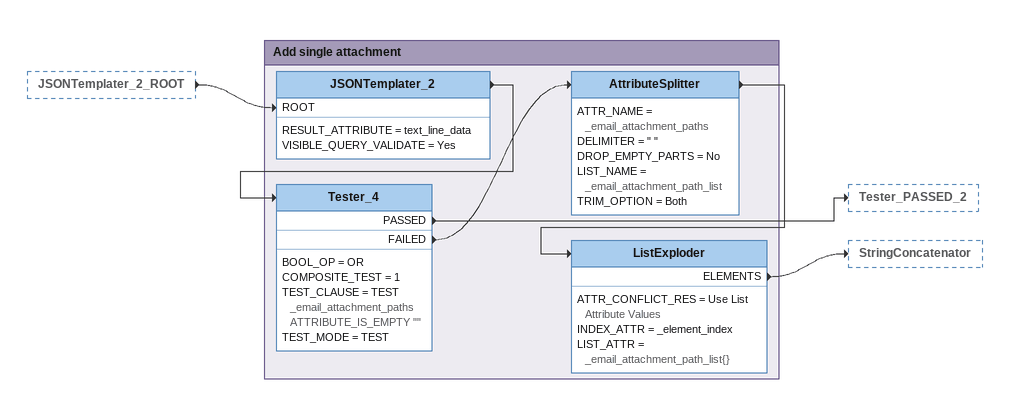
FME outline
JSONTemplater_2_ROOT [outside]
    -> JSONTemplater_2 [ROOT]

Bookmark: Add single attachment
JSONTemplater_2
    RESULT_ATTRIBUTE = text_line_data
    VISIBLE_QUERY_VALIDATE = Yes
    -> Tester_4
Tester_4
    BOOL_OP = OR
    COMPOSITE_TEST = 1
    TEST_CLAUSE = TEST _email_attachment_paths ATTRIBUTE_IS_EMPTY ""
    TEST_MODE = TEST
    PASSED -> Tester_PASSED_2
    FAILED -> AttributeSplitter
AttributeSplitter
    ATTR_NAME = _email_attachment_paths
    DELIMITER = " "
    DROP_EMPTY_PARTS = No
    LIST_NAME = _email_attachment_path_list
    TRIM_OPTION = Both
    -> ListExploder
ListExploder
    ATTR_CONFLICT_RES = Use List Attribute Values
    INDEX_ATTR = _element_index
    LIST_ATTR = _email_attachment_path_list{}
    ELEMENTS -> StringConcatenator
